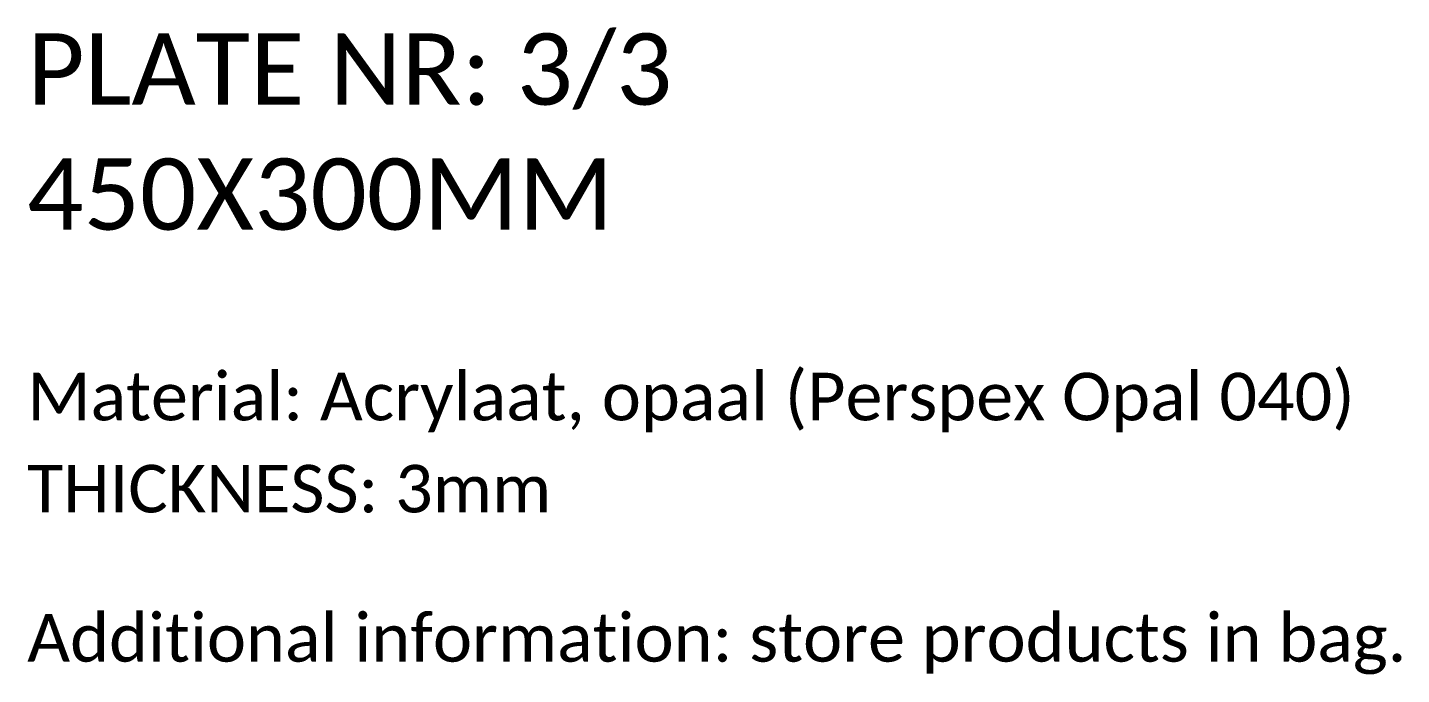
# Model space of a CAD drawing. Header units: inches. Extents: x -1539 to -150, y 1600 to 2524.
# Drawn here: x -600.4 to -254.2, y 2210.5 to 2373.4 of the extents above; entities that cross this region are included whole.
import ezdxf

# ---------------------------------------------------------------- set-up
doc = ezdxf.new("R2010")
doc.units = ezdxf.units.IN
doc.header["$MEASUREMENT"] = 0
doc.layers.add('05_TEKSTEN_INSTRUCTIES', color=7, linetype='Continuous')

msp = doc.modelspace()

# ---------------------------------------------------------------- texts
at = {"layer": '05_TEKSTEN_INSTRUCTIES', "color": 18, "true_color": 0x000000, "attachment_point": 7}
for s, insert, char_height in [('\\fCalibri|b0|i0|c0|p34;\\W1;PLATE NR: 3/3', (-600.43, 2352.79), 17.9832), ('\\fCalibri|b0|i0|c0|p34;\\W1;450X300MM', (-600.43, 2322.31), 17.9832), ('\\fCalibri|b0|i0|c0|p34;\\W1;Material: Acrylaat, opaal (Perspex Opal 040)', (-600.43, 2271.51), 11.9888), ('\\fCalibri|b0|i0|c0|p34;\\W1;THICKNESS: 3mm', (-600.43, 2251.19), 11.9888), ('\\fCalibri|b0|i0|c0|p34;\\W1;Additional information: store products in bag.', (-600.43, 2210.55), 11.9888)]:
    msp.add_mtext(s, dxfattribs=dict(at, insert=insert, char_height=char_height))

doc.saveas('drawing.dxf')
